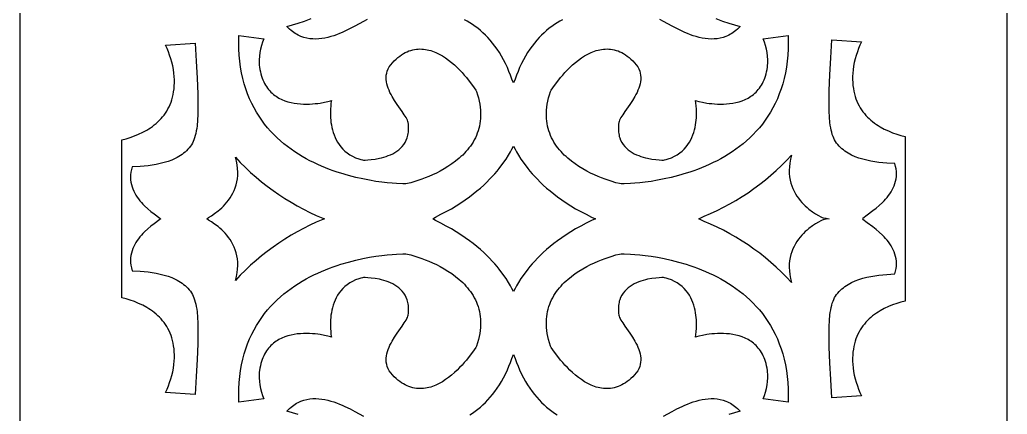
# Model space of a CAD drawing. Extents: x -145 to 145, y -1050 to 1050.
# Drawn here: x -145 to 145, y -397.4 to -281.5 of the extents above; entities that cross this region are included whole.
import ezdxf

# ---------------------------------------------------------------- set-up
doc = ezdxf.new("R2010")
doc.units = 0
doc.header["$MEASUREMENT"] = 0
doc.layers.add('LAYER_1', color=18, linetype='CONTINUOUS')

msp = doc.modelspace()

# ---------------------------------------------------------------- linework, layer by layer
at = {"layer": 'LAYER_1'}
for points in [[(-145, -1050), (145, -1050), (145, 1050), (-145, 1050)], [(-73.35, -287.05), (-73.72, -288.04), (-74.04, -289.06), (-74.3, -290.09), (-74.5, -291.15), (-74.64, -292.21), (-74.7, -293.27), (-74.69, -294.33), (-74.65, -294.86), (-74.59, -295.38), (-74.47, -296.09), (-74.34, -296.76), (-74.18, -297.4), (-74.01, -298.01), (-73.81, -298.6), (-73.59, -299.16), (-73.35, -299.69), (-73.1, -300.2), (-72.82, -300.68), (-72.53, -301.14), (-72.23, -301.58), (-71.91, -301.99), (-71.57, -302.37), (-71.22, -302.74), (-70.86, -303.08), (-70.49, -303.4), (-70.1, -303.7), (-69.71, -303.98), (-69.3, -304.24), (-68.88, -304.49), (-68.03, -304.92), (-67.15, -305.28), (-66.25, -305.58), (-65.34, -305.81), (-64.41, -306), (-63.49, -306.13), (-62.57, -306.22), (-61.66, -306.26), (-60.76, -306.27), (-59.89, -306.25), (-59.05, -306.2), (-58.24, -306.13), (-57.47, -306.04), (-56.76, -305.94), (-55.48, -305.72), (-54.48, -305.49), (-53.78, -305.31), (-53.45, -305.2), (-53.6, -306.02), (-53.69, -306.81), (-53.75, -307.8), (-53.78, -308.96), (-53.73, -310.26), (-53.68, -310.95), (-53.6, -311.65), (-53.49, -312.38), (-53.35, -313.11), (-53.17, -313.85), (-52.96, -314.59), (-52.7, -315.33), (-52.4, -316.07), (-52.06, -316.79), (-51.66, -317.49), (-51.21, -318.18), (-50.71, -318.83), (-50.15, -319.46), (-49.53, -320.06), (-48.84, -320.62), (-48.09, -321.13), (-47.26, -321.6), (-46.36, -322.01), (-45.39, -322.37), (-44.87, -322.52), (-44.34, -322.67), (-44.08, -322.69), (-43.53, -322.69), (-42.74, -322.66), (-41.76, -322.58), (-40.63, -322.43), (-39.39, -322.19), (-38.74, -322.04), (-38.09, -321.86), (-37.43, -321.65), (-36.77, -321.41), (-36.12, -321.14), (-35.48, -320.83), (-34.86, -320.48), (-34.26, -320.1), (-33.69, -319.67), (-33.15, -319.2), (-32.66, -318.69), (-32.21, -318.13), (-31.82, -317.51), (-31.48, -316.85), (-31.2, -316.13), (-31.09, -315.76), (-30.99, -315.36), (-30.92, -314.95), (-30.86, -314.53), (-30.82, -314.1), (-30.8, -313.64), (-30.81, -313.18), (-30.83, -312.69), (-30.88, -312.19), (-30.95, -311.68), (-31.03, -311.35), (-31.16, -311.01), (-31.33, -310.63), (-31.54, -310.24), (-32.07, -309.38), (-32.71, -308.43), (-34.18, -306.34), (-34.93, -305.21), (-35.64, -304.03), (-35.97, -303.43), (-36.27, -302.82), (-36.55, -302.21), (-36.8, -301.59), (-37.01, -300.96), (-37.18, -300.33), (-37.3, -299.7), (-37.37, -299.07), (-37.39, -298.44), (-37.35, -297.81), (-37.24, -297.18), (-37.06, -296.56), (-36.81, -295.94), (-36.48, -295.33), (-36.07, -294.72), (-35.57, -294.12), (-35.03, -293.56), (-34.49, -293.05), (-33.95, -292.58), (-33.41, -292.16), (-32.87, -291.78), (-32.32, -291.44), (-31.78, -291.14), (-31.24, -290.88), (-30.69, -290.66), (-30.15, -290.48), (-29.61, -290.33), (-29.07, -290.21), (-28.53, -290.13), (-27.99, -290.08), (-27.46, -290.06), (-26.93, -290.08), (-26.4, -290.12), (-25.88, -290.19), (-25.35, -290.28), (-24.84, -290.4), (-24.32, -290.54), (-23.82, -290.71), (-23.31, -290.9), (-22.81, -291.1), (-21.83, -291.58), (-20.88, -292.12), (-19.95, -292.71), (-19.05, -293.36), (-18.19, -294.05), (-17.36, -294.76), (-16.57, -295.49), (-15.82, -296.24), (-15.11, -296.99), (-14.45, -297.72), (-13.83, -298.44), (-13.27, -299.14), (-12.3, -300.4), (-11.57, -301.45), (-11.1, -302.19), (-10.9, -302.56), (-10.58, -303.52), (-10.31, -304.46), (-10.09, -305.38), (-9.92, -306.28), (-9.79, -307.15), (-9.7, -308.01), (-9.66, -308.85), (-9.65, -309.66), (-9.69, -310.46), (-9.76, -311.24), (-9.87, -312), (-10.01, -312.74), (-10.19, -313.46), (-10.4, -314.16), (-10.64, -314.85), (-10.91, -315.51), (-11.2, -316.16), (-11.53, -316.79), (-11.88, -317.41), (-12.25, -318), (-12.65, -318.58), (-13.07, -319.14), (-13.51, -319.69), (-13.96, -320.21), (-14.43, -320.72), (-14.92, -321.22), (-15.43, -321.7), (-15.94, -322.16), (-17.01, -323.04), (-18.11, -323.85), (-19.24, -324.61), (-20.38, -325.3), (-21.52, -325.94), (-22.65, -326.52), (-23.77, -327.05), (-24.85, -327.53), (-25.9, -327.95), (-26.89, -328.32), (-27.82, -328.65), (-28.67, -328.93), (-30.11, -329.35), (-31.12, -329.6), (-31.61, -329.69), (-32.53, -329.69), (-34.39, -329.61), (-35.64, -329.52), (-37.06, -329.39), (-38.65, -329.2), (-40.39, -328.96), (-42.26, -328.65), (-44.24, -328.27), (-46.31, -327.8), (-48.47, -327.25), (-50.68, -326.6), (-51.81, -326.24), (-52.94, -325.85), (-54.08, -325.43), (-55.22, -324.99), (-56.36, -324.51), (-57.5, -324.01), (-58.64, -323.47), (-59.78, -322.9), (-60.91, -322.3), (-62.03, -321.66), (-63.14, -320.99), (-64.23, -320.28), (-65.31, -319.53), (-66.37, -318.75), (-67.41, -317.93), (-68.42, -317.07), (-69.42, -316.16), (-70.38, -315.22), (-71.32, -314.23), (-72.22, -313.2), (-73.09, -312.12), (-73.93, -311), (-74.73, -309.84), (-75.48, -308.62), (-76.2, -307.36), (-76.87, -306.05), (-77.49, -304.68), (-78.07, -303.27), (-78.59, -301.8), (-79.06, -300.29), (-79.48, -298.71), (-79.83, -297.09), (-80.13, -295.4), (-80.36, -293.66), (-80.54, -291.87), (-80.64, -290.01), (-80.67, -288.1), (-80.64, -286.12)], [(80.67, -288.1), (80.63, -290.01), (80.53, -291.87), (80.36, -293.66), (80.13, -295.4), (79.83, -297.09), (79.47, -298.71), (79.06, -300.29), (78.59, -301.8), (78.06, -303.27), (77.49, -304.68), (76.87, -306.05), (76.2, -307.36), (75.48, -308.62), (74.72, -309.84), (73.93, -311), (73.09, -312.12), (72.22, -313.2), (71.31, -314.23), (70.38, -315.22), (69.41, -316.16), (68.42, -317.07), (67.4, -317.93), (66.36, -318.75), (65.3, -319.53), (64.23, -320.28), (63.13, -320.99), (62.02, -321.66), (60.9, -322.3), (59.78, -322.9), (58.64, -323.47), (57.5, -324.01), (56.36, -324.51), (55.21, -324.99), (54.07, -325.43), (52.93, -325.85), (51.8, -326.24), (50.68, -326.6), (48.46, -327.25), (46.31, -327.8), (44.23, -328.27), (42.25, -328.65), (40.38, -328.96), (38.65, -329.2), (37.06, -329.39), (35.63, -329.52), (34.39, -329.61), (32.53, -329.69), (31.61, -329.69), (31.11, -329.6), (30.1, -329.35), (28.66, -328.93), (27.81, -328.65), (26.88, -328.32), (25.89, -327.95), (24.85, -327.53), (23.77, -327.05), (22.65, -326.52), (21.52, -325.94), (20.37, -325.3), (19.23, -324.61), (18.11, -323.85), (17.01, -323.04), (15.94, -322.16), (15.42, -321.7), (14.92, -321.22), (14.43, -320.72), (13.96, -320.21), (13.5, -319.69), (13.06, -319.14), (12.65, -318.58), (12.25, -318), (11.88, -317.41), (11.53, -316.79), (11.2, -316.16), (10.9, -315.51), (10.63, -314.85), (10.39, -314.16), (10.18, -313.46), (10.01, -312.74), (9.86, -312), (9.75, -311.24), (9.68, -310.46), (9.65, -309.66), (9.65, -308.85), (9.7, -308.01), (9.78, -307.15), (9.91, -306.28), (10.09, -305.38), (10.31, -304.46), (10.58, -303.52), (10.89, -302.56), (11.09, -302.19), (11.57, -301.45), (12.3, -300.4), (13.27, -299.14), (13.83, -298.44), (14.44, -297.72), (15.11, -296.99), (15.81, -296.24), (16.56, -295.49), (17.36, -294.76), (18.19, -294.05), (19.05, -293.36), (19.95, -292.71), (20.87, -292.12), (21.83, -291.58), (22.81, -291.1), (23.31, -290.9), (23.81, -290.71), (24.32, -290.54), (24.83, -290.4), (25.35, -290.28), (25.87, -290.19), (26.4, -290.12), (26.92, -290.08), (27.46, -290.06), (27.99, -290.08), (28.53, -290.13), (29.06, -290.21), (29.6, -290.33), (30.15, -290.48), (30.69, -290.66), (31.23, -290.88), (31.77, -291.14), (32.32, -291.44), (32.86, -291.78), (33.4, -292.16), (33.95, -292.58), (34.49, -293.05), (35.03, -293.56), (35.56, -294.12), (36.06, -294.72), (36.48, -295.33), (36.8, -295.94), (37.06, -296.56), (37.23, -297.18), (37.34, -297.81), (37.39, -298.44), (37.37, -299.07), (37.3, -299.7), (37.18, -300.33), (37.01, -300.96), (36.8, -301.59), (36.55, -302.21), (36.27, -302.82), (35.96, -303.43), (35.63, -304.03), (34.92, -305.21), (34.17, -306.34), (32.71, -308.43), (32.07, -309.38), (31.54, -310.24), (31.32, -310.63), (31.15, -311.01), (31.02, -311.35), (30.95, -311.68), (30.88, -312.19), (30.83, -312.69), (30.8, -313.18), (30.8, -313.64), (30.82, -314.1), (30.85, -314.53), (30.91, -314.95), (30.99, -315.36), (31.08, -315.76), (31.2, -316.13), (31.47, -316.85), (31.81, -317.51), (32.21, -318.13), (32.66, -318.69), (33.15, -319.2), (33.68, -319.67), (34.25, -320.1), (34.85, -320.48), (35.47, -320.83), (36.11, -321.14), (36.76, -321.41), (37.42, -321.65), (38.08, -321.86), (38.74, -322.04), (39.39, -322.19), (40.62, -322.43), (41.76, -322.58), (42.74, -322.66), (43.53, -322.69), (44.07, -322.69), (44.33, -322.67), (44.87, -322.52), (45.39, -322.37), (46.36, -322.01), (47.26, -321.6), (48.08, -321.13), (48.84, -320.62), (49.52, -320.06), (50.15, -319.46), (50.71, -318.83), (51.21, -318.18), (51.66, -317.49), (52.05, -316.79), (52.4, -316.07), (52.7, -315.33), (52.95, -314.59), (53.17, -313.85), (53.34, -313.11), (53.48, -312.38), (53.59, -311.65), (53.67, -310.95), (53.73, -310.26), (53.77, -308.96), (53.75, -307.8), (53.68, -306.81), (53.59, -306.02), (53.45, -305.2), (53.78, -305.31), (54.47, -305.49), (55.48, -305.72), (56.75, -305.94), (57.47, -306.04), (58.24, -306.13), (59.04, -306.2), (59.89, -306.25), (60.76, -306.27), (61.65, -306.26), (62.56, -306.22), (63.48, -306.13), (64.41, -306), (65.33, -305.81), (66.25, -305.58), (67.15, -305.28), (68.03, -304.92), (68.88, -304.49), (69.3, -304.24), (69.7, -303.98), (70.1, -303.7), (70.48, -303.4), (70.86, -303.08), (71.22, -302.74), (71.57, -302.37), (71.9, -301.99), (72.22, -301.58), (72.53, -301.14), (72.82, -300.68), (73.09, -300.2), (73.35, -299.69), (73.58, -299.16), (73.8, -298.6), (74, -298.01), (74.18, -297.4), (74.34, -296.76), (74.47, -296.09), (74.58, -295.38), (74.64, -294.86), (74.68, -294.33), (74.7, -293.27), (74.63, -292.21), (74.5, -291.15), (74.3, -290.09), (74.03, -289.06), (73.71, -288.04), (73.35, -287.05), (80.63, -286.12)], [(-93.22, -293.68), (-92.94, -298.65), (-92.73, -303.24), (-92.68, -305.36), (-92.67, -307.38), (-92.7, -309.27), (-92.79, -311.03), (-92.94, -312.67), (-93.04, -313.43), (-93.16, -314.16), (-93.3, -314.86), (-93.46, -315.52), (-93.64, -316.14), (-93.84, -316.73), (-94.06, -317.27), (-94.31, -317.78), (-94.58, -318.25), (-94.88, -318.67), (-95.24, -319.12), (-95.63, -319.55), (-96.03, -319.96), (-96.45, -320.34), (-96.89, -320.7), (-97.34, -321.04), (-97.81, -321.36), (-98.3, -321.66), (-98.79, -321.95), (-99.31, -322.21), (-100.36, -322.69), (-101.46, -323.1), (-102.59, -323.45), (-103.75, -323.75), (-104.92, -324), (-106.11, -324.2), (-107.3, -324.36), (-108.49, -324.49), (-109.68, -324.59), (-111.98, -324.72), (-112.2, -325.52), (-112.35, -326.3), (-112.44, -327.06), (-112.47, -327.8), (-112.44, -328.52), (-112.35, -329.22), (-112.21, -329.9), (-112.03, -330.56), (-111.8, -331.2), (-111.54, -331.82), (-111.23, -332.43), (-110.89, -333.01), (-110.53, -333.58), (-110.13, -334.12), (-109.72, -334.65), (-109.28, -335.16), (-108.83, -335.64), (-108.37, -336.11), (-107.42, -336.99), (-106.47, -337.8), (-105.54, -338.53), (-103.86, -339.76), (-103.6, -339.97), (-103.86, -340.17), (-105.54, -341.4), (-106.47, -342.13), (-107.42, -342.94), (-108.37, -343.82), (-108.83, -344.29), (-109.28, -344.78), (-109.72, -345.29), (-110.13, -345.81), (-110.53, -346.36), (-110.89, -346.92), (-111.23, -347.51), (-111.54, -348.11), (-111.8, -348.73), (-112.03, -349.38), (-112.21, -350.04), (-112.35, -350.72), (-112.44, -351.42), (-112.47, -352.14), (-112.44, -352.88), (-112.35, -353.63), (-112.2, -354.41), (-111.98, -355.21), (-109.68, -355.34), (-108.49, -355.44), (-107.3, -355.57), (-106.11, -355.74), (-104.92, -355.94), (-103.75, -356.19), (-102.59, -356.48), (-101.46, -356.83), (-100.36, -357.25), (-99.31, -357.72), (-98.79, -357.99), (-98.3, -358.27), (-97.81, -358.57), (-97.34, -358.89), (-96.89, -359.23), (-96.45, -359.59), (-96.03, -359.98), (-95.63, -360.38), (-95.24, -360.81), (-94.88, -361.26), (-94.58, -361.69), (-94.31, -362.16), (-94.06, -362.66), (-93.84, -363.21), (-93.64, -363.79), (-93.46, -364.42), (-93.3, -365.07), (-93.16, -365.77), (-93.04, -366.5), (-92.94, -367.27), (-92.79, -368.9), (-92.7, -370.67), (-92.67, -372.56), (-92.68, -374.57), (-92.73, -376.7), (-92.94, -381.28), (-93.22, -386.26), (-93.51, -391.59), (-102.17, -391.03), (-101.75, -390.04), (-101.36, -389.04), (-100.98, -388.03), (-100.64, -387.01), (-100.34, -385.97), (-100.09, -384.92), (-99.88, -383.86), (-99.74, -382.8), (-99.65, -381.8), (-99.6, -380.84), (-99.6, -379.91), (-99.63, -379.01), (-99.7, -378.14), (-99.81, -377.31), (-99.96, -376.5), (-100.13, -375.72), (-100.34, -374.97), (-100.58, -374.24), (-100.86, -373.55), (-101.16, -372.88), (-101.49, -372.23), (-101.84, -371.62), (-102.22, -371.03), (-102.62, -370.46), (-103.05, -369.92), (-103.5, -369.4), (-103.97, -368.9), (-104.45, -368.43), (-104.96, -367.97), (-105.48, -367.54), (-106.01, -367.13), (-106.56, -366.75), (-107.13, -366.38), (-107.7, -366.03), (-108.88, -365.38), (-110.08, -364.81), (-111.31, -364.31), (-112.54, -363.87), (-113.78, -363.48), (-115, -363.15), (-115, -316.78), (-113.78, -316.45), (-112.54, -316.07), (-111.31, -315.63), (-110.08, -315.12), (-108.88, -314.55), (-107.7, -313.91), (-107.13, -313.56), (-106.56, -313.19), (-106.01, -312.8), (-105.48, -312.39), (-104.96, -311.96), (-104.45, -311.51), (-103.97, -311.03), (-103.5, -310.54), (-103.05, -310.02), (-102.62, -309.48), (-102.22, -308.91), (-101.84, -308.32), (-101.49, -307.7), (-101.16, -307.06), (-100.86, -306.39), (-100.58, -305.69), (-100.34, -304.97), (-100.13, -304.22), (-99.96, -303.44), (-99.81, -302.63), (-99.7, -301.79), (-99.63, -300.92), (-99.6, -300.02), (-99.6, -299.09), (-99.65, -298.13), (-99.74, -297.14), (-99.88, -296.07), (-100.09, -295.01), (-100.34, -293.96), (-100.64, -292.93), (-100.98, -291.9), (-101.36, -290.89), (-101.75, -289.89), (-102.17, -288.9), (-93.51, -288.34)], [(102.17, -287.93), (101.75, -288.92), (101.35, -289.92), (100.98, -290.93), (100.64, -291.96), (100.34, -293), (100.08, -294.04), (99.88, -295.1), (99.73, -296.17), (99.65, -297.16), (99.6, -298.12), (99.59, -299.05), (99.63, -299.95), (99.7, -300.82), (99.81, -301.66), (99.95, -302.47), (100.13, -303.25), (100.34, -304), (100.58, -304.72), (100.85, -305.42), (101.15, -306.09), (101.48, -306.73), (101.84, -307.35), (102.22, -307.94), (102.62, -308.51), (103.05, -309.05), (103.49, -309.57), (103.96, -310.07), (104.45, -310.54), (104.95, -310.99), (105.47, -311.42), (106.01, -311.83), (106.56, -312.22), (107.12, -312.59), (107.7, -312.94), (108.87, -313.58), (110.08, -314.15), (111.3, -314.66), (112.54, -315.1), (113.77, -315.48), (115, -315.81), (115, -364.12), (113.77, -364.45), (112.54, -364.83), (111.3, -365.28), (110.08, -365.78), (108.87, -366.35), (107.7, -367), (107.12, -367.35), (106.56, -367.71), (106.01, -368.1), (105.47, -368.51), (104.95, -368.94), (104.45, -369.39), (103.96, -369.87), (103.49, -370.36), (103.05, -370.88), (102.62, -371.43), (102.22, -371.99), (101.84, -372.59), (101.48, -373.2), (101.15, -373.85), (100.85, -374.52), (100.58, -375.21), (100.34, -375.94), (100.13, -376.69), (99.95, -377.47), (99.81, -378.28), (99.7, -379.11), (99.63, -379.98), (99.59, -380.88), (99.6, -381.81), (99.65, -382.77), (99.73, -383.77), (99.88, -384.83), (100.08, -385.89), (100.34, -386.94), (100.64, -387.98), (100.98, -389), (101.35, -390.01), (101.75, -391.01), (102.17, -392), (93.51, -392.56), (93.21, -387.23), (92.93, -382.25), (92.73, -377.67), (92.68, -375.54), (92.66, -373.53), (92.69, -371.63), (92.78, -369.87), (92.93, -368.23), (93.04, -367.47), (93.16, -366.74), (93.29, -366.04), (93.45, -365.38), (93.63, -364.76), (93.83, -364.18), (94.06, -363.63), (94.3, -363.13), (94.58, -362.66), (94.87, -362.23), (95.24, -361.78), (95.62, -361.35), (96.02, -360.95), (96.44, -360.56), (96.88, -360.2), (97.34, -359.86), (97.81, -359.54), (98.29, -359.24), (98.79, -358.96), (99.3, -358.69), (100.36, -358.21), (101.46, -357.8), (102.59, -357.45), (103.74, -357.15), (104.92, -356.91), (106.11, -356.7), (107.3, -356.54), (108.49, -356.41), (109.67, -356.31), (111.98, -356.18), (112.2, -355.38), (112.35, -354.6), (112.44, -353.84), (112.46, -353.11), (112.43, -352.39), (112.35, -351.69), (112.21, -351.01), (112.03, -350.34), (111.8, -349.7), (111.53, -349.08), (111.23, -348.48), (110.89, -347.89), (110.52, -347.33), (110.13, -346.78), (109.71, -346.26), (109.28, -345.75), (108.83, -345.26), (108.37, -344.79), (107.42, -343.91), (106.47, -343.1), (105.54, -342.37), (103.85, -341.14), (102.59, -340.2), (102.65, -339.97), (102.59, -339.73), (103.85, -338.79), (105.54, -337.56), (106.47, -336.83), (107.42, -336.02), (108.37, -335.14), (108.83, -334.67), (109.28, -334.19), (109.71, -333.68), (110.13, -333.15), (110.52, -332.61), (110.89, -332.04), (111.23, -331.46), (111.53, -330.85), (111.8, -330.23), (112.03, -329.59), (112.21, -328.93), (112.35, -328.25), (112.43, -327.55), (112.46, -326.83), (112.44, -326.09), (112.35, -325.33), (112.2, -324.55), (111.98, -323.75), (109.67, -323.62), (108.49, -323.52), (107.3, -323.39), (106.11, -323.23), (104.92, -323.03), (103.74, -322.78), (102.59, -322.48), (101.46, -322.13), (100.36, -321.72), (99.3, -321.24), (98.79, -320.98), (98.29, -320.7), (97.81, -320.39), (97.34, -320.07), (96.88, -319.73), (96.44, -319.37), (96.02, -318.99), (95.62, -318.58), (95.24, -318.15), (94.87, -317.7), (94.58, -317.28), (94.3, -316.81), (94.06, -316.3), (93.83, -315.76), (93.63, -315.17), (93.45, -314.55), (93.29, -313.89), (93.16, -313.2), (93.04, -312.47), (92.93, -311.7), (92.78, -310.07), (92.69, -308.3), (92.66, -306.41), (92.68, -304.39), (92.73, -302.27), (92.93, -297.68), (93.21, -292.71), (93.51, -287.37)], [(0.46, -319.47), (0.88, -320.25), (1.46, -321.24), (2.19, -322.4), (3.11, -323.72), (4.21, -325.16), (4.83, -325.93), (5.51, -326.72), (6.23, -327.53), (7.02, -328.36), (7.86, -329.2), (8.76, -330.06), (9.72, -330.92), (10.74, -331.79), (11.82, -332.67), (12.97, -333.54), (14.18, -334.42), (15.46, -335.28), (16.81, -336.14), (18.24, -336.99), (19.73, -337.82), (21.3, -338.64), (22.95, -339.44), (24.1, -339.97), (22.95, -340.5), (21.3, -341.29), (19.73, -342.11), (18.24, -342.94), (16.81, -343.79), (15.46, -344.65), (14.18, -345.52), (12.97, -346.39), (11.82, -347.26), (10.74, -348.14), (9.72, -349.01), (8.76, -349.88), (7.86, -350.73), (7.02, -351.58), (6.23, -352.4), (5.51, -353.21), (4.83, -354), (4.21, -354.77), (3.11, -356.22), (2.19, -357.53), (1.46, -358.7), (0.88, -359.68), (0.46, -360.46), (0, -361.33), (-0.46, -360.46), (-0.89, -359.68), (-1.46, -358.7), (-2.2, -357.53), (-3.11, -356.22), (-4.21, -354.77), (-4.83, -354), (-5.51, -353.21), (-6.24, -352.4), (-7.02, -351.58), (-7.86, -350.73), (-8.76, -349.88), (-9.72, -349.01), (-10.74, -348.14), (-11.82, -347.26), (-12.97, -346.39), (-14.19, -345.52), (-15.47, -344.65), (-16.82, -343.79), (-18.24, -342.94), (-19.74, -342.11), (-21.3, -341.29), (-22.95, -340.5), (-23.7, -339.97), (-22.95, -339.44), (-21.3, -338.64), (-19.74, -337.82), (-18.24, -336.99), (-16.82, -336.14), (-15.47, -335.28), (-14.19, -334.42), (-12.97, -333.54), (-11.82, -332.67), (-10.74, -331.79), (-9.72, -330.92), (-8.76, -330.06), (-7.86, -329.2), (-7.02, -328.36), (-6.24, -327.53), (-5.51, -326.72), (-4.83, -325.93), (-4.21, -325.16), (-3.11, -323.72), (-2.2, -322.4), (-1.46, -321.24), (-0.89, -320.25), (-0.46, -319.47), (0, -318.6)], [(-80.23, -323.39), (-78.73, -324.88), (-77.19, -326.33), (-75.6, -327.73), (-73.98, -329.08), (-72.32, -330.39), (-70.62, -331.65), (-68.89, -332.85), (-67.12, -334.01), (-65.33, -335.11), (-63.51, -336.16), (-61.66, -337.15), (-59.8, -338.08), (-57.91, -338.95), (-56, -339.76), (-55.51, -339.97), (-56, -340.17), (-57.91, -340.98), (-59.8, -341.85), (-61.66, -342.79), (-63.51, -343.78), (-65.33, -344.82), (-67.12, -345.92), (-68.89, -347.08), (-70.62, -348.29), (-72.32, -349.54), (-73.98, -350.85), (-75.6, -352.2), (-77.19, -353.61), (-78.73, -355.05), (-80.23, -356.54), (-81.68, -358.07), (-81.37, -356.91), (-81.16, -355.79), (-81.03, -354.72), (-80.98, -353.68), (-81, -352.68), (-81.09, -351.72), (-81.25, -350.8), (-81.46, -349.92), (-81.73, -349.07), (-82.04, -348.27), (-82.4, -347.5), (-82.8, -346.77), (-83.23, -346.08), (-83.69, -345.43), (-84.17, -344.81), (-84.67, -344.23), (-85.18, -343.68), (-85.7, -343.18), (-86.23, -342.7), (-86.75, -342.27), (-87.76, -341.5), (-88.7, -340.87), (-89.53, -340.38), (-90.04, -339.97), (-89.53, -339.56), (-88.7, -339.07), (-87.76, -338.44), (-86.75, -337.67), (-86.23, -337.23), (-85.7, -336.76), (-85.18, -336.25), (-84.67, -335.71), (-84.17, -335.12), (-83.69, -334.51), (-83.23, -333.85), (-82.8, -333.16), (-82.4, -332.43), (-82.04, -331.66), (-81.73, -330.86), (-81.46, -330.02), (-81.25, -329.14), (-81.09, -328.22), (-81, -327.26), (-80.98, -326.26), (-81.03, -325.22), (-81.16, -324.14), (-81.37, -323.02), (-81.68, -321.86)], [(81.37, -322.46), (81.15, -323.57), (81.02, -324.65), (80.97, -325.69), (80.99, -326.69), (81.09, -327.65), (81.24, -328.57), (81.45, -329.45), (81.72, -330.29), (82.04, -331.1), (82.4, -331.87), (82.79, -332.6), (83.23, -333.29), (83.68, -333.94), (84.17, -334.56), (84.67, -335.14), (85.18, -335.68), (85.7, -336.19), (86.22, -336.67), (86.74, -337.1), (87.76, -337.87), (88.7, -338.5), (89.53, -338.99), (90.21, -339.35), (90.69, -339.57), (90.94, -339.67), (91.83, -339.82), (92.72, -339.95), (92.69, -339.96), (92.72, -339.96), (92.69, -339.97), (92.72, -339.97), (92.69, -339.98), (92.72, -339.98), (91.83, -340.11), (90.94, -340.27), (90.69, -340.36), (90.21, -340.59), (89.53, -340.94), (88.7, -341.43), (87.76, -342.06), (86.74, -342.83), (86.22, -343.27), (85.7, -343.74), (85.18, -344.25), (84.67, -344.79), (84.17, -345.38), (83.68, -345.99), (83.23, -346.65), (82.79, -347.34), (82.4, -348.07), (82.04, -348.83), (81.72, -349.64), (81.45, -350.48), (81.24, -351.36), (81.09, -352.28), (80.99, -353.24), (80.97, -354.24), (81.02, -355.28), (81.15, -356.36), (81.37, -357.48), (81.67, -358.64), (80.22, -357.11), (78.73, -355.62), (77.18, -354.17), (75.6, -352.77), (73.98, -351.42), (72.31, -350.11), (70.61, -348.85), (68.88, -347.65), (67.12, -346.49), (65.33, -345.39), (63.51, -344.34), (61.66, -343.35), (59.79, -342.42), (57.9, -341.55), (55.99, -340.74), (54.43, -339.97), (55.99, -339.2), (57.9, -338.39), (59.79, -337.51), (61.66, -336.58), (63.51, -335.59), (65.33, -334.54), (67.12, -333.44), (68.88, -332.29), (70.61, -331.08), (72.31, -329.82), (73.98, -328.52), (75.6, -327.16), (77.18, -325.76), (78.73, -324.32), (80.22, -322.83), (81.67, -321.3)], [(-31.61, -350.25), (-31.12, -350.34), (-30.11, -350.59), (-28.67, -351.01), (-27.82, -351.29), (-26.89, -351.61), (-25.9, -351.98), (-24.85, -352.41), (-23.77, -352.88), (-22.65, -353.41), (-21.52, -353.99), (-20.38, -354.63), (-19.24, -355.33), (-18.11, -356.08), (-17.01, -356.9), (-15.94, -357.78), (-15.43, -358.24), (-14.92, -358.72), (-14.43, -359.21), (-13.96, -359.72), (-13.51, -360.25), (-13.07, -360.79), (-12.65, -361.35), (-12.25, -361.93), (-11.88, -362.53), (-11.53, -363.14), (-11.2, -363.77), (-10.91, -364.42), (-10.64, -365.09), (-10.4, -365.77), (-10.19, -366.47), (-10.01, -367.19), (-9.87, -367.94), (-9.76, -368.69), (-9.69, -369.47), (-9.65, -370.27), (-9.66, -371.09), (-9.7, -371.92), (-9.79, -372.78), (-9.92, -373.66), (-10.09, -374.56), (-10.31, -375.47), (-10.58, -376.41), (-10.9, -377.37), (-11.1, -377.74), (-11.57, -378.49), (-12.3, -379.53), (-13.27, -380.8), (-13.83, -381.49), (-14.45, -382.21), (-15.11, -382.95), (-15.82, -383.69), (-16.57, -384.44), (-17.36, -385.17), (-18.19, -385.89), (-19.05, -386.57), (-19.95, -387.22), (-20.88, -387.82), (-21.83, -388.36), (-22.81, -388.83), (-23.31, -389.04), (-23.82, -389.23), (-24.32, -389.39), (-24.84, -389.53), (-25.35, -389.65), (-25.88, -389.75), (-26.4, -389.82), (-26.93, -389.86), (-27.46, -389.87), (-27.99, -389.85), (-28.53, -389.8), (-29.07, -389.72), (-29.61, -389.61), (-30.15, -389.46), (-30.69, -389.27), (-31.24, -389.05), (-31.78, -388.79), (-32.32, -388.49), (-32.87, -388.15), (-33.41, -387.77), (-33.95, -387.35), (-34.49, -386.88), (-35.03, -386.37), (-35.57, -385.81), (-36.07, -385.21), (-36.48, -384.61), (-36.81, -384), (-37.06, -383.38), (-37.24, -382.75), (-37.35, -382.13), (-37.39, -381.5), (-37.37, -380.87), (-37.3, -380.23), (-37.18, -379.6), (-37.01, -378.97), (-36.8, -378.35), (-36.55, -377.73), (-36.27, -377.11), (-35.97, -376.5), (-35.64, -375.9), (-34.93, -374.72), (-34.18, -373.59), (-32.71, -371.5), (-32.07, -370.56), (-31.54, -369.7), (-31.33, -369.3), (-31.16, -368.93), (-31.03, -368.58), (-30.95, -368.26), (-30.88, -367.74), (-30.83, -367.24), (-30.81, -366.76), (-30.8, -366.29), (-30.82, -365.84), (-30.86, -365.4), (-30.92, -364.98), (-30.99, -364.57), (-31.09, -364.18), (-31.2, -363.8), (-31.48, -363.08), (-31.82, -362.42), (-32.21, -361.81), (-32.66, -361.25), (-33.15, -360.73), (-33.69, -360.26), (-34.26, -359.83), (-34.86, -359.45), (-35.48, -359.1), (-36.12, -358.8), (-36.77, -358.52), (-37.43, -358.28), (-38.09, -358.07), (-38.74, -357.89), (-39.39, -357.74), (-40.63, -357.51), (-41.76, -357.36), (-42.74, -357.28), (-43.53, -357.24), (-44.08, -357.25), (-44.34, -357.27), (-44.87, -357.41), (-45.39, -357.57), (-46.36, -357.92), (-47.26, -358.34), (-48.09, -358.8), (-48.84, -359.32), (-49.53, -359.87), (-50.15, -360.47), (-50.71, -361.1), (-51.21, -361.76), (-51.66, -362.44), (-52.06, -363.15), (-52.4, -363.87), (-52.7, -364.6), (-52.96, -365.34), (-53.17, -366.08), (-53.35, -366.82), (-53.49, -367.56), (-53.6, -368.28), (-53.68, -368.99), (-53.73, -369.67), (-53.78, -370.97), (-53.75, -372.13), (-53.69, -373.13), (-53.6, -373.92), (-53.45, -374.73), (-53.78, -374.62), (-54.48, -374.44), (-55.48, -374.22), (-56.76, -373.99), (-57.47, -373.89), (-58.24, -373.8), (-59.05, -373.73), (-59.89, -373.68), (-60.76, -373.66), (-61.66, -373.67), (-62.57, -373.72), (-63.49, -373.8), (-64.41, -373.94), (-65.34, -374.12), (-66.25, -374.36), (-67.15, -374.66), (-68.03, -375.02), (-68.88, -375.45), (-69.3, -375.69), (-69.71, -375.95), (-70.1, -376.23), (-70.49, -376.53), (-70.86, -376.85), (-71.22, -377.2), (-71.57, -377.56), (-71.91, -377.95), (-72.23, -378.36), (-72.53, -378.79), (-72.82, -379.25), (-73.1, -379.73), (-73.35, -380.24), (-73.59, -380.77), (-73.81, -381.33), (-74.01, -381.92), (-74.18, -382.53), (-74.34, -383.18), (-74.47, -383.85), (-74.59, -384.55), (-74.65, -385.07), (-74.69, -385.6), (-74.7, -386.66), (-74.64, -387.73), (-74.5, -388.79), (-74.3, -389.84), (-74.04, -390.88), (-73.72, -391.89), (-73.35, -392.88), (-80.64, -393.81), (-80.67, -391.84), (-80.64, -389.92), (-80.54, -388.07), (-80.36, -386.27), (-80.13, -384.53), (-79.83, -382.85), (-79.48, -381.22), (-79.06, -379.65), (-78.59, -378.13), (-78.07, -376.66), (-77.49, -375.25), (-76.87, -373.89), (-76.2, -372.58), (-75.48, -371.31), (-74.73, -370.1), (-73.93, -368.93), (-73.09, -367.81), (-72.22, -366.73), (-71.32, -365.7), (-70.38, -364.72), (-69.42, -363.77), (-68.42, -362.87), (-67.41, -362.01), (-66.37, -361.18), (-65.31, -360.4), (-64.23, -359.65), (-63.14, -358.95), (-62.03, -358.27), (-60.91, -357.64), (-59.78, -357.03), (-58.64, -356.46), (-57.5, -355.93), (-56.36, -355.42), (-55.22, -354.95), (-54.08, -354.5), (-52.94, -354.08), (-51.81, -353.69), (-50.68, -353.33), (-48.47, -352.68), (-46.31, -352.13), (-44.24, -351.67), (-42.26, -351.28), (-40.39, -350.97), (-38.65, -350.73), (-37.06, -350.55), (-35.64, -350.41), (-34.39, -350.32), (-32.53, -350.24)], [(34.39, -350.32), (35.63, -350.41), (37.06, -350.55), (38.65, -350.73), (40.38, -350.97), (42.25, -351.28), (44.23, -351.67), (46.31, -352.13), (48.46, -352.68), (50.68, -353.33), (51.8, -353.69), (52.93, -354.08), (54.07, -354.5), (55.21, -354.95), (56.36, -355.42), (57.5, -355.93), (58.64, -356.46), (59.78, -357.03), (60.9, -357.64), (62.02, -358.27), (63.13, -358.95), (64.23, -359.65), (65.3, -360.4), (66.36, -361.18), (67.4, -362.01), (68.42, -362.87), (69.41, -363.77), (70.38, -364.72), (71.31, -365.7), (72.22, -366.73), (73.09, -367.81), (73.93, -368.93), (74.72, -370.1), (75.48, -371.31), (76.2, -372.58), (76.87, -373.89), (77.49, -375.25), (78.06, -376.66), (78.59, -378.13), (79.06, -379.65), (79.47, -381.22), (79.83, -382.85), (80.13, -384.53), (80.36, -386.27), (80.53, -388.07), (80.63, -389.92), (80.67, -391.84), (80.63, -393.81), (73.35, -392.88), (73.71, -391.89), (74.03, -390.88), (74.3, -389.84), (74.5, -388.79), (74.63, -387.73), (74.7, -386.66), (74.68, -385.6), (74.64, -385.07), (74.58, -384.55), (74.47, -383.85), (74.34, -383.18), (74.18, -382.53), (74, -381.92), (73.8, -381.33), (73.58, -380.77), (73.35, -380.24), (73.09, -379.73), (72.82, -379.25), (72.53, -378.79), (72.22, -378.36), (71.9, -377.95), (71.57, -377.56), (71.22, -377.2), (70.86, -376.85), (70.48, -376.53), (70.1, -376.23), (69.7, -375.95), (69.3, -375.69), (68.88, -375.45), (68.03, -375.02), (67.15, -374.66), (66.25, -374.36), (65.33, -374.12), (64.41, -373.94), (63.48, -373.8), (62.56, -373.72), (61.65, -373.67), (60.76, -373.66), (59.89, -373.68), (59.04, -373.73), (58.24, -373.8), (57.47, -373.89), (56.75, -373.99), (55.48, -374.22), (54.47, -374.44), (53.78, -374.62), (53.45, -374.73), (53.59, -373.92), (53.68, -373.13), (53.75, -372.13), (53.77, -370.97), (53.73, -369.67), (53.67, -368.99), (53.59, -368.28), (53.48, -367.56), (53.34, -366.82), (53.17, -366.08), (52.95, -365.34), (52.7, -364.6), (52.4, -363.87), (52.05, -363.15), (51.66, -362.44), (51.21, -361.76), (50.71, -361.1), (50.15, -360.47), (49.52, -359.87), (48.84, -359.32), (48.08, -358.8), (47.26, -358.34), (46.36, -357.92), (45.39, -357.57), (44.87, -357.41), (44.33, -357.27), (44.07, -357.25), (43.53, -357.24), (42.74, -357.28), (41.76, -357.36), (40.62, -357.51), (39.39, -357.74), (38.74, -357.89), (38.08, -358.07), (37.42, -358.28), (36.76, -358.52), (36.11, -358.8), (35.47, -359.1), (34.85, -359.45), (34.25, -359.83), (33.68, -360.26), (33.15, -360.73), (32.66, -361.25), (32.21, -361.81), (31.81, -362.42), (31.47, -363.08), (31.2, -363.8), (31.08, -364.18), (30.99, -364.57), (30.91, -364.98), (30.85, -365.4), (30.82, -365.84), (30.8, -366.29), (30.8, -366.76), (30.83, -367.24), (30.88, -367.74), (30.95, -368.26), (31.02, -368.58), (31.15, -368.93), (31.32, -369.3), (31.54, -369.7), (32.07, -370.56), (32.71, -371.5), (34.17, -373.59), (34.92, -374.72), (35.63, -375.9), (35.96, -376.5), (36.27, -377.11), (36.55, -377.73), (36.8, -378.35), (37.01, -378.97), (37.18, -379.6), (37.3, -380.23), (37.37, -380.87), (37.39, -381.5), (37.34, -382.13), (37.23, -382.75), (37.06, -383.38), (36.8, -384), (36.48, -384.61), (36.06, -385.21), (35.56, -385.81), (35.03, -386.37), (34.49, -386.88), (33.95, -387.35), (33.4, -387.77), (32.86, -388.15), (32.32, -388.49), (31.77, -388.79), (31.23, -389.05), (30.69, -389.27), (30.15, -389.46), (29.6, -389.61), (29.06, -389.72), (28.53, -389.8), (27.99, -389.85), (27.46, -389.87), (26.92, -389.86), (26.4, -389.82), (25.87, -389.75), (25.35, -389.65), (24.83, -389.53), (24.32, -389.39), (23.81, -389.23), (23.31, -389.04), (22.81, -388.83), (21.83, -388.36), (20.87, -387.82), (19.95, -387.22), (19.05, -386.57), (18.19, -385.89), (17.36, -385.17), (16.56, -384.44), (15.81, -383.69), (15.11, -382.95), (14.44, -382.21), (13.83, -381.49), (13.27, -380.8), (12.3, -379.53), (11.57, -378.49), (11.09, -377.74), (10.89, -377.37), (10.58, -376.41), (10.31, -375.47), (10.09, -374.56), (9.91, -373.66), (9.78, -372.78), (9.7, -371.92), (9.65, -371.09), (9.65, -370.27), (9.68, -369.47), (9.75, -368.69), (9.86, -367.94), (10.01, -367.19), (10.18, -366.47), (10.39, -365.77), (10.63, -365.09), (10.9, -364.42), (11.2, -363.77), (11.53, -363.14), (11.88, -362.53), (12.25, -361.93), (12.65, -361.35), (13.06, -360.79), (13.5, -360.25), (13.96, -359.72), (14.43, -359.21), (14.92, -358.72), (15.42, -358.24), (15.94, -357.78), (17.01, -356.9), (18.11, -356.08), (19.23, -355.33), (20.37, -354.63), (21.52, -353.99), (22.65, -353.41), (23.77, -352.88), (24.85, -352.41), (25.89, -351.98), (26.88, -351.61), (27.81, -351.29), (28.66, -351.01), (30.1, -350.59), (31.11, -350.34), (31.61, -350.25), (32.53, -350.24)]]:
    msp.add_lwpolyline(points, close=True, dxfattribs=at)
for points in [[(-43.01, -281.41), (-44.05, -281.95), (-46.55, -283.32), (-47.98, -284.08), (-49.51, -284.83), (-50.3, -285.19), (-51.11, -285.54), (-51.94, -285.87), (-52.78, -286.16), (-53.64, -286.43), (-54.5, -286.67), (-55.38, -286.86), (-56.25, -287.01), (-57.14, -287.11), (-58.02, -287.15), (-58.91, -287.13), (-59.79, -287.05), (-60.67, -286.9), (-61.54, -286.67), (-62.41, -286.37), (-62.84, -286.18), (-63.26, -285.98), (-63.68, -285.75), (-64.1, -285.5), (-64.52, -285.22), (-64.93, -284.93), (-65.34, -284.6), (-65.75, -284.25), (-66.15, -283.88), (-66.54, -283.48), (-63.28, -282.47), (-61.42, -281.86), (-59.42, -281.14)], [(59.42, -281.14), (61.42, -281.86), (63.28, -282.47), (66.54, -283.48), (66.14, -283.88), (65.74, -284.25), (65.34, -284.6), (64.93, -284.93), (64.52, -285.22), (64.1, -285.5), (63.68, -285.75), (63.26, -285.98), (62.83, -286.18), (62.4, -286.37), (61.54, -286.67), (60.66, -286.9), (59.79, -287.05), (58.9, -287.13), (58.02, -287.15), (57.13, -287.11), (56.25, -287.01), (55.37, -286.86), (54.5, -286.67), (53.63, -286.43), (52.78, -286.16), (51.94, -285.87), (51.11, -285.54), (50.3, -285.19), (49.5, -284.83), (47.98, -284.08), (46.55, -283.32), (44.05, -281.95), (43, -281.41)], [(14.41, -281.46), (13.61, -281.9), (12.81, -282.37), (12.02, -282.87), (11.25, -283.42), (10.48, -284), (9.72, -284.62), (8.97, -285.28), (8.24, -285.99), (7.52, -286.73), (6.81, -287.52), (6.12, -288.36), (5.45, -289.24), (4.79, -290.17), (4.15, -291.14), (3.53, -292.17), (2.93, -293.24), (2.36, -294.37), (1.8, -295.55), (1.34, -296.66), (0.91, -297.79), (0.48, -298.92), (0, -300.06), (-0.48, -298.92), (-0.91, -297.79), (-1.34, -296.66), (-1.81, -295.55), (-2.36, -294.37), (-2.94, -293.24), (-3.54, -292.17), (-4.16, -291.14), (-4.8, -290.17), (-5.45, -289.24), (-6.13, -288.36), (-6.82, -287.52), (-7.52, -286.73), (-8.24, -285.99), (-8.98, -285.28), (-9.72, -284.62), (-10.48, -284), (-11.25, -283.42), (-12.03, -282.87), (-12.82, -282.37), (-13.61, -281.9), (-14.41, -281.46)], [(-12.82, -397.57), (-12.03, -397.06), (-11.25, -396.52), (-10.48, -395.93), (-9.72, -395.31), (-8.98, -394.65), (-8.24, -393.95), (-7.52, -393.2), (-6.82, -392.41), (-6.13, -391.57), (-5.45, -390.69), (-4.8, -389.77), (-4.16, -388.79), (-3.54, -387.77), (-2.94, -386.69), (-2.36, -385.57), (-1.81, -384.39), (-1.34, -383.28), (-0.91, -382.15), (-0.48, -381.01), (0, -379.88), (0.48, -381.01), (0.91, -382.15), (1.34, -383.28), (1.8, -384.39), (2.36, -385.57), (2.93, -386.69), (3.53, -387.77), (4.15, -388.79), (4.79, -389.77), (5.45, -390.69), (6.12, -391.57), (6.81, -392.41), (7.52, -393.2), (8.24, -393.95), (8.97, -394.65), (9.72, -395.31), (10.48, -395.93), (11.25, -396.52), (12.02, -397.06), (12.81, -397.57)], [(-63.28, -397.46), (-66.54, -396.46), (-66.15, -396.06), (-65.75, -395.68), (-65.34, -395.33), (-64.93, -395.01), (-64.52, -394.71), (-64.1, -394.44), (-63.68, -394.18), (-63.26, -393.96), (-62.84, -393.75), (-62.41, -393.57), (-61.54, -393.26), (-60.67, -393.03), (-59.79, -392.88), (-58.91, -392.8), (-58.02, -392.78), (-57.14, -392.83), (-56.25, -392.93), (-55.38, -393.07), (-54.5, -393.27), (-53.64, -393.5), (-52.78, -393.77), (-51.94, -394.07), (-51.11, -394.39), (-50.3, -394.74), (-49.51, -395.1), (-47.98, -395.85), (-46.55, -396.61), (-44.05, -397.98)], [(44.05, -397.98), (46.55, -396.61), (47.98, -395.85), (49.5, -395.1), (50.3, -394.74), (51.11, -394.39), (51.94, -394.07), (52.78, -393.77), (53.63, -393.5), (54.5, -393.27), (55.37, -393.07), (56.25, -392.93), (57.13, -392.83), (58.02, -392.78), (58.9, -392.8), (59.79, -392.88), (60.66, -393.03), (61.54, -393.26), (62.4, -393.57), (62.83, -393.75), (63.26, -393.96), (63.68, -394.18), (64.1, -394.44), (64.52, -394.71), (64.93, -395.01), (65.34, -395.33), (65.74, -395.68), (66.14, -396.06), (66.54, -396.46), (63.28, -397.46)]]:
    msp.add_lwpolyline(points, dxfattribs=at)

doc.saveas('drawing.dxf')
